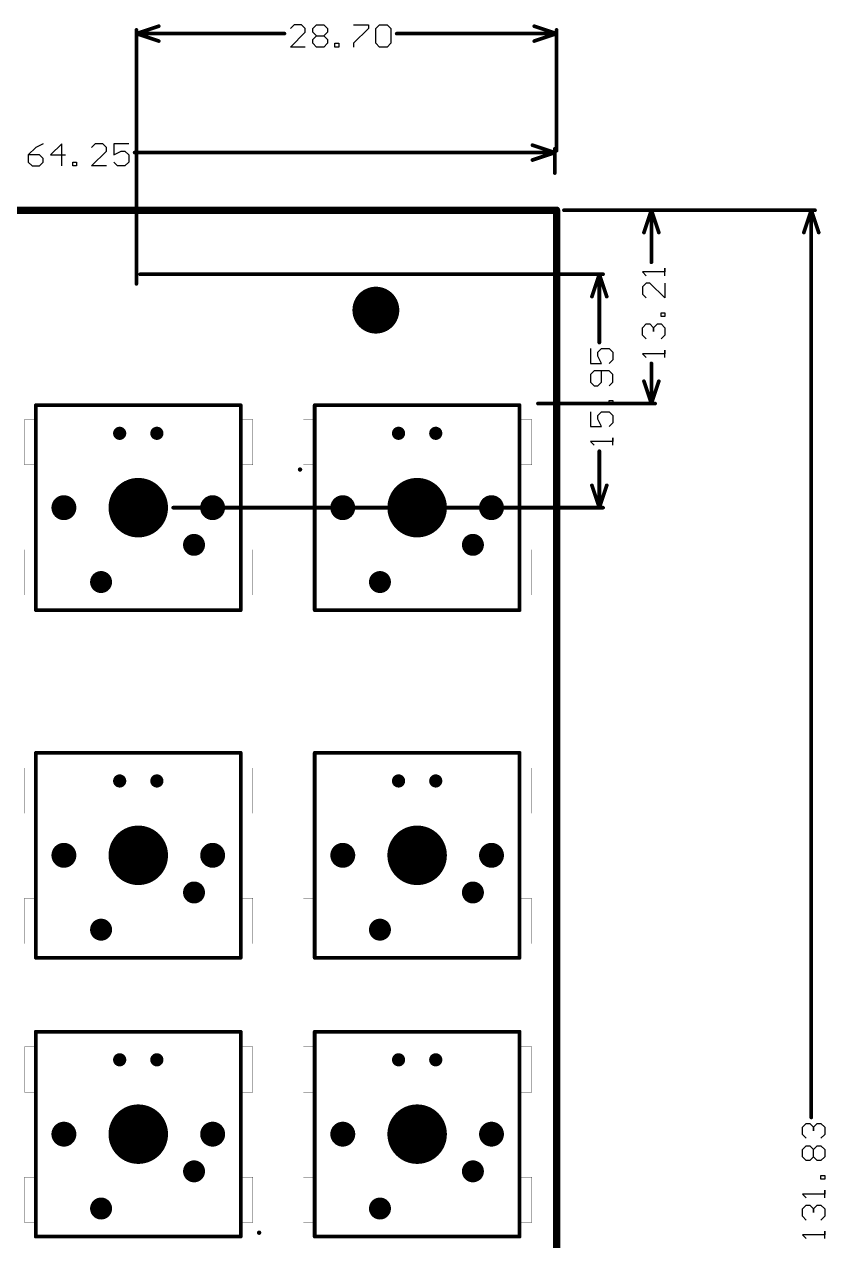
# Model space of a CAD drawing. Header units: millimetres. Extents: x 0 to 366, y 0 to 165.
# Drawn here: x 311.4 to 366, y 67.5 to 150.6 of the extents above; entities that cross this region are included whole.
import ezdxf

# ---------------------------------------------------------------- set-up
doc = ezdxf.new("R2010")
doc.units = ezdxf.units.MM
for name, color, linetype in [('KeepOutLayer', 6, 'Continuous'), ('Mechanical1', 6, 'Continuous'), ('PadHoleLayer', 156, 'Continuous'), ('ViaHoleLayer', 16, 'Continuous')]:
    doc.layers.add(name, color=color, linetype=linetype)

# ---------------------------------------------------------------- blocks, each defined once
blk = doc.blocks.new('MX_SW_5_62')
at = {"layer": 'Mechanical1', "const_width": 0.254}
for points in [[(-7, 7), (7, 7)], [(-7, -7), (-7, 7)], [(7, -7), (7, 7)], [(-7, -7), (7, -7)]]:
    blk.add_lwpolyline(points, dxfattribs=at)
at = {"layer": 'Mechanical1', "const_width": 0.127}
for points in [[(-7.063, 7, 1), (-6.936, 7, 1)], [(-7.063, 7, 1), (-6.936, 7, 1)], [(6.937, 7, 1), (7.064, 7, 1)], [(6.937, 7, 1), (7.064, 7, 1)], [(-7.063, -7, 1), (-6.936, -7, 1)], [(-7.063, -7, 1), (-6.936, -7, 1)], [(6.937, -7, 1), (7.064, -7, 1)], [(6.937, -7, 1), (7.064, -7, 1)]]:
    blk.add_lwpolyline(points, format="xyb", close=True, dxfattribs=at)
at = {"layer": 'PadHoleLayer'}
for points, const_width in [([(-1.495, 5.08, 1), (-1.045, 5.08, 1)], 0.45), ([(1.045, 5.08, 1), (1.495, 5.08, 1)], 0.45), ([(-1.016, 0, 1), (1.016, 0, 1)], 2.032), ([(-5.505, 0, 1), (-4.655, 0, 1)], 0.851), ([(4.655, 0, 1), (5.505, 0, 1)], 0.851), ([(3.435, -2.54, 1), (4.185, -2.54, 1)], 0.75), ([(-2.915, -5.08, 1), (-2.165, -5.08, 1)], 0.75)]:
    blk.add_lwpolyline(points, format="xyb", close=True, dxfattribs=dict(at, const_width=const_width))
blk = doc.blocks.new('MX_SW_5_68')
at = {"layer": 'Mechanical1', "const_width": 0.254}
for points in [[(-7, 7), (7, 7)], [(-7, -7), (-7, 7)], [(7, -7), (7, 7)], [(-7, -7), (7, -7)]]:
    blk.add_lwpolyline(points, dxfattribs=at)
at = {"layer": 'Mechanical1', "const_width": 0.127}
for points in [[(-7.063, 7, 1), (-6.936, 7, 1)], [(-7.063, 7, 1), (-6.936, 7, 1)], [(6.937, 7, 1), (7.064, 7, 1)], [(6.937, 7, 1), (7.064, 7, 1)], [(-7.063, -7, 1), (-6.936, -7, 1)], [(-7.063, -7, 1), (-6.936, -7, 1)], [(6.937, -7, 1), (7.064, -7, 1)], [(6.937, -7, 1), (7.064, -7, 1)]]:
    blk.add_lwpolyline(points, format="xyb", close=True, dxfattribs=at)
at = {"layer": 'PadHoleLayer'}
for points, const_width in [([(-1.495, 5.08, 1), (-1.045, 5.08, 1)], 0.45), ([(1.045, 5.08, 1), (1.495, 5.08, 1)], 0.45), ([(-1.016, 0, 1), (1.016, 0, 1)], 2.032), ([(-5.505, 0, 1), (-4.655, 0, 1)], 0.851), ([(4.655, 0, 1), (5.505, 0, 1)], 0.851), ([(3.435, -2.54, 1), (4.185, -2.54, 1)], 0.75), ([(-2.915, -5.08, 1), (-2.165, -5.08, 1)], 0.75)]:
    blk.add_lwpolyline(points, format="xyb", close=True, dxfattribs=dict(at, const_width=const_width))
blk = doc.blocks.new('MX_SW_5_69')
at = {"layer": 'Mechanical1', "const_width": 0.254}
for points in [[(-7, 7), (7, 7)], [(-7, -7), (-7, 7)], [(7, -7), (7, 7)], [(-7, -7), (7, -7)]]:
    blk.add_lwpolyline(points, dxfattribs=at)
at = {"layer": 'Mechanical1', "const_width": 0.127}
for points in [[(-7.063, 7, 1), (-6.936, 7, 1)], [(-7.063, 7, 1), (-6.936, 7, 1)], [(6.937, 7, 1), (7.064, 7, 1)], [(6.937, 7, 1), (7.064, 7, 1)], [(-7.063, -7, 1), (-6.936, -7, 1)], [(-7.063, -7, 1), (-6.936, -7, 1)], [(6.937, -7, 1), (7.064, -7, 1)], [(6.937, -7, 1), (7.064, -7, 1)]]:
    blk.add_lwpolyline(points, format="xyb", close=True, dxfattribs=at)
at = {"layer": 'PadHoleLayer'}
for points, const_width in [([(-1.495, 5.08, 1), (-1.045, 5.08, 1)], 0.45), ([(1.045, 5.08, 1), (1.495, 5.08, 1)], 0.45), ([(-1.016, 0, 1), (1.016, 0, 1)], 2.032), ([(-5.505, 0, 1), (-4.655, 0, 1)], 0.851), ([(4.655, 0, 1), (5.505, 0, 1)], 0.851), ([(3.435, -2.54, 1), (4.185, -2.54, 1)], 0.75), ([(-2.915, -5.08, 1), (-2.165, -5.08, 1)], 0.75)]:
    blk.add_lwpolyline(points, format="xyb", close=True, dxfattribs=dict(at, const_width=const_width))
blk = doc.blocks.new('MX_SW_5_70')
at = {"layer": 'Mechanical1', "const_width": 0.254}
for points in [[(-7, 7), (7, 7)], [(-7, -7), (-7, 7)], [(7, -7), (7, 7)], [(-7, -7), (7, -7)]]:
    blk.add_lwpolyline(points, dxfattribs=at)
at = {"layer": 'Mechanical1', "const_width": 0.127}
for points in [[(-7.063, 7, 1), (-6.936, 7, 1)], [(-7.063, 7, 1), (-6.936, 7, 1)], [(6.937, 7, 1), (7.064, 7, 1)], [(6.937, 7, 1), (7.064, 7, 1)], [(-7.063, -7, 1), (-6.936, -7, 1)], [(-7.063, -7, 1), (-6.936, -7, 1)], [(6.937, -7, 1), (7.064, -7, 1)], [(6.937, -7, 1), (7.064, -7, 1)]]:
    blk.add_lwpolyline(points, format="xyb", close=True, dxfattribs=at)
at = {"layer": 'PadHoleLayer'}
for points, const_width in [([(-1.495, 5.08, 1), (-1.045, 5.08, 1)], 0.45), ([(1.045, 5.08, 1), (1.495, 5.08, 1)], 0.45), ([(-1.016, 0, 1), (1.016, 0, 1)], 2.032), ([(-5.505, 0, 1), (-4.655, 0, 1)], 0.851), ([(4.655, 0, 1), (5.505, 0, 1)], 0.851), ([(3.435, -2.54, 1), (4.185, -2.54, 1)], 0.75), ([(-2.915, -5.08, 1), (-2.165, -5.08, 1)], 0.75)]:
    blk.add_lwpolyline(points, format="xyb", close=True, dxfattribs=dict(at, const_width=const_width))
blk = doc.blocks.new('MX_SW_5_82')
at = {"layer": 'Mechanical1', "const_width": 0.254}
for points in [[(-7, 7), (7, 7)], [(-7, -7), (-7, 7)], [(7, -7), (7, 7)], [(-7, -7), (7, -7)]]:
    blk.add_lwpolyline(points, dxfattribs=at)
at = {"layer": 'Mechanical1', "const_width": 0.127}
for points in [[(-7.063, 7, 1), (-6.936, 7, 1)], [(-7.063, 7, 1), (-6.936, 7, 1)], [(6.937, 7, 1), (7.064, 7, 1)], [(6.937, 7, 1), (7.064, 7, 1)], [(-7.063, -7, 1), (-6.936, -7, 1)], [(-7.063, -7, 1), (-6.936, -7, 1)], [(6.937, -7, 1), (7.064, -7, 1)], [(6.937, -7, 1), (7.064, -7, 1)]]:
    blk.add_lwpolyline(points, format="xyb", close=True, dxfattribs=at)
at = {"layer": 'PadHoleLayer'}
for points, const_width in [([(-1.495, 5.08, 1), (-1.045, 5.08, 1)], 0.45), ([(1.045, 5.08, 1), (1.495, 5.08, 1)], 0.45), ([(-1.016, 0, 1), (1.016, 0, 1)], 2.032), ([(-5.505, 0, 1), (-4.655, 0, 1)], 0.851), ([(4.655, 0, 1), (5.505, 0, 1)], 0.851), ([(3.435, -2.54, 1), (4.185, -2.54, 1)], 0.75), ([(-2.915, -5.08, 1), (-2.165, -5.08, 1)], 0.75)]:
    blk.add_lwpolyline(points, format="xyb", close=True, dxfattribs=dict(at, const_width=const_width))
blk = doc.blocks.new('MX_SW_5_100')
at = {"layer": 'Mechanical1', "const_width": 0.254}
for points in [[(-7, 7), (7, 7)], [(-7, -7), (-7, 7)], [(7, -7), (7, 7)], [(-7, -7), (7, -7)]]:
    blk.add_lwpolyline(points, dxfattribs=at)
at = {"layer": 'Mechanical1', "const_width": 0.127}
for points in [[(-7.063, 7, 1), (-6.936, 7, 1)], [(-7.063, 7, 1), (-6.936, 7, 1)], [(6.937, 7, 1), (7.064, 7, 1)], [(6.937, 7, 1), (7.064, 7, 1)], [(-7.063, -7, 1), (-6.936, -7, 1)], [(-7.063, -7, 1), (-6.936, -7, 1)], [(6.937, -7, 1), (7.064, -7, 1)], [(6.937, -7, 1), (7.064, -7, 1)]]:
    blk.add_lwpolyline(points, format="xyb", close=True, dxfattribs=at)
at = {"layer": 'PadHoleLayer'}
for points, const_width in [([(-1.495, 5.08, 1), (-1.045, 5.08, 1)], 0.45), ([(1.045, 5.08, 1), (1.495, 5.08, 1)], 0.45), ([(-1.016, 0, 1), (1.016, 0, 1)], 2.032), ([(-5.505, 0, 1), (-4.655, 0, 1)], 0.851), ([(4.655, 0, 1), (5.505, 0, 1)], 0.851), ([(3.435, -2.54, 1), (4.185, -2.54, 1)], 0.75), ([(-2.915, -5.08, 1), (-2.165, -5.08, 1)], 0.75)]:
    blk.add_lwpolyline(points, format="xyb", close=True, dxfattribs=dict(at, const_width=const_width))

msp = doc.modelspace()

# ---------------------------------------------------------------- linework, layer by layer
at = {"layer": 'KeepOutLayer', "const_width": 0.5}
for points in [[(0.381, 137.922), (347.726, 137.922)], [(347.726, 137.922), (347.726, 6.096)]]:
    msp.add_lwpolyline(points, dxfattribs=at)
at = {"layer": 'KeepOutLayer', "const_width": 0.25}
msp.add_lwpolyline([(347.601, 137.922, 1), (347.851, 137.922, 1)], format="xyb", close=True, dxfattribs=at)
msp.add_lwpolyline([(347.601, 137.922, 1), (347.851, 137.922, 1)], format="xyb", close=True, dxfattribs=at)
at = {"layer": 'Mechanical1'}
for p, q in [((329.795, 150.596), (329.541, 150.342)), ((330.303, 150.596), (329.795, 150.596)), ((330.557, 150.342), (330.303, 150.596)), ((331.065, 150.342), (331.319, 150.596)), ((331.319, 150.596), (331.827, 150.596)), ((331.827, 150.596), (332.081, 150.342)), ((333.858, 150.596), (334.874, 150.596)), ((334.874, 150.596), (334.874, 150.342)), ((335.381, 150.342), (335.635, 150.596)), ((335.635, 150.596), (336.143, 150.596)), ((336.143, 150.596), (336.397, 150.342)), ((329.541, 149.073), (330.557, 150.089)), ((330.557, 150.089), (330.557, 150.342)), ((331.065, 150.089), (331.065, 150.342)), ((331.319, 149.835), (331.065, 150.089)), ((331.065, 149.581), (331.319, 149.835)), ((331.065, 149.327), (331.065, 149.581)), ((331.319, 149.835), (331.827, 149.835)), ((332.081, 150.089), (331.827, 149.835)), ((331.827, 149.835), (332.081, 149.581)), ((332.081, 150.342), (332.081, 150.089)), ((332.081, 149.581), (332.081, 149.327)), ((334.874, 150.342), (333.858, 149.327)), ((335.381, 149.327), (335.381, 150.342)), ((336.397, 150.342), (336.397, 149.327)), ((330.557, 149.073), (329.541, 149.073)), ((331.319, 149.073), (331.065, 149.327)), ((331.827, 149.073), (331.319, 149.073)), ((332.081, 149.327), (331.827, 149.073)), ((332.588, 149.073), (332.588, 149.327)), ((332.588, 149.327), (332.842, 149.327)), ((332.842, 149.073), (332.588, 149.073)), ((332.842, 149.327), (332.842, 149.073)), ((333.858, 149.327), (333.858, 149.073)), ((335.635, 149.073), (335.381, 149.327)), ((336.143, 149.073), (335.635, 149.073)), ((336.397, 149.327), (336.143, 149.073)), ((312.149, 142.214), (311.641, 141.707)), ((312.657, 142.468), (312.149, 142.214)), ((313.926, 142.468), (313.165, 141.707)), ((313.926, 140.945), (313.926, 142.468)), ((316.212, 142.468), (315.958, 142.214)), ((316.72, 142.468), (316.212, 142.468)), ((316.973, 142.214), (316.72, 142.468)), ((316.973, 141.961), (316.973, 142.214)), ((318.497, 142.468), (317.481, 142.468)), ((317.481, 142.468), (317.481, 141.707)), ((311.641, 141.707), (311.641, 141.199)), ((312.403, 141.707), (311.641, 141.707)), ((312.657, 141.453), (312.403, 141.707)), ((312.657, 141.199), (312.657, 141.453)), ((313.165, 141.707), (314.18, 141.707)), ((315.958, 140.945), (316.973, 141.961)), ((317.481, 141.707), (317.989, 141.961)), ((317.989, 141.961), (318.243, 141.961)), ((318.243, 141.961), (318.497, 141.707)), ((318.497, 141.707), (318.497, 141.199)), ((311.641, 141.199), (311.895, 140.945)), ((311.895, 140.945), (312.403, 140.945)), ((312.403, 140.945), (312.657, 141.199)), ((314.688, 140.945), (314.688, 141.199)), ((314.688, 141.199), (314.942, 141.199)), ((314.942, 140.945), (314.688, 140.945)), ((314.942, 141.199), (314.942, 140.945)), ((316.973, 140.945), (315.958, 140.945)), ((317.735, 140.945), (317.481, 141.199)), ((318.243, 140.945), (317.735, 140.945)), ((318.497, 141.199), (318.243, 140.945)), ((355.117, 133.451), (355.117, 133.959)), ((355.117, 133.959), (355.117, 133.705)), ((355.117, 133.705), (353.594, 133.705)), ((353.594, 133.705), (353.848, 133.451)), ((353.848, 132.943), (353.594, 132.689)), ((353.594, 132.689), (353.594, 132.181)), ((353.594, 132.181), (353.848, 131.927)), ((354.101, 132.943), (353.848, 132.943)), ((355.117, 131.927), (354.101, 132.943)), ((355.117, 132.943), (355.117, 131.927)), ((354.863, 130.658), (354.863, 130.912)), ((354.863, 130.912), (355.117, 130.912)), ((355.117, 130.658), (354.863, 130.658)), ((355.117, 130.912), (355.117, 130.658)), ((353.594, 129.896), (353.848, 130.15)), ((353.594, 129.388), (353.594, 129.896)), ((353.848, 130.15), (354.101, 130.15)), ((354.101, 130.15), (354.355, 129.896)), ((354.355, 129.896), (354.609, 130.15)), ((354.355, 129.896), (354.355, 129.642)), ((354.355, 129.642), (354.355, 129.896)), ((354.609, 130.15), (354.863, 130.15)), ((354.863, 130.15), (355.117, 129.896)), ((355.117, 129.896), (355.117, 129.388)), ((353.848, 129.134), (353.594, 129.388)), ((355.117, 129.388), (354.863, 129.134)), ((350.038, 128.469), (350.038, 127.453)), ((350.545, 128.215), (350.799, 128.469)), ((350.545, 127.961), (350.545, 128.215)), ((350.799, 128.469), (351.307, 128.469)), ((351.307, 128.469), (351.561, 128.215)), ((351.561, 128.215), (351.561, 127.707)), ((355.117, 128.119), (353.594, 128.119)), ((353.594, 128.119), (353.848, 127.865)), ((355.117, 127.865), (355.117, 128.372)), ((355.117, 128.372), (355.117, 128.119)), ((350.038, 127.453), (350.799, 127.453)), ((350.799, 127.453), (350.545, 127.961)), ((351.561, 127.707), (351.307, 127.453)), ((350.292, 126.946), (350.038, 126.692)), ((350.038, 126.692), (350.038, 126.184)), ((351.307, 126.946), (350.292, 126.946)), ((350.799, 126.184), (350.799, 126.946)), ((351.561, 126.692), (351.307, 126.946)), ((351.561, 126.184), (351.561, 126.692)), ((350.038, 126.184), (350.292, 125.93)), ((350.292, 125.93), (350.545, 125.93)), ((350.545, 125.93), (350.799, 126.184)), ((351.307, 125.93), (351.561, 126.184)), ((351.307, 124.66), (351.307, 124.914)), ((351.307, 124.914), (351.561, 124.914)), ((351.561, 124.66), (351.307, 124.66)), ((351.561, 124.914), (351.561, 124.66)), ((350.038, 124.153), (350.038, 123.137)), ((350.545, 123.899), (350.799, 124.153)), ((350.545, 123.645), (350.545, 123.899)), ((350.799, 124.153), (351.307, 124.153)), ((351.307, 124.153), (351.561, 123.899)), ((351.561, 123.899), (351.561, 123.391)), ((350.038, 123.137), (350.799, 123.137)), ((350.799, 123.137), (350.545, 123.645)), ((351.561, 123.391), (351.307, 123.137)), ((351.561, 121.867), (351.561, 122.375)), ((351.561, 122.375), (351.561, 122.121)), ((351.561, 122.121), (350.038, 122.121)), ((350.038, 122.121), (350.292, 121.867)), ((364.516, 75.284), (364.77, 75.538)), ((364.516, 74.777), (364.516, 75.284)), ((364.77, 75.538), (365.023, 75.538)), ((365.023, 75.538), (365.277, 75.284)), ((365.277, 75.284), (365.531, 75.538)), ((365.277, 75.284), (365.277, 75.03)), ((365.277, 75.03), (365.277, 75.284)), ((365.531, 75.538), (365.785, 75.538)), ((365.785, 75.538), (366.039, 75.284)), ((366.039, 75.284), (366.039, 74.777)), ((364.77, 74.523), (364.516, 74.777)), ((364.516, 73.761), (364.77, 74.015)), ((364.77, 74.015), (365.023, 74.015)), ((365.023, 74.015), (365.277, 73.761)), ((365.277, 73.761), (365.531, 74.015)), ((365.531, 74.015), (365.785, 74.015)), ((366.039, 74.777), (365.785, 74.523)), ((365.785, 74.015), (366.039, 73.761)), ((364.516, 73.253), (364.516, 73.761)), ((364.77, 72.999), (364.516, 73.253)), ((365.277, 73.253), (365.023, 72.999)), ((365.277, 73.253), (365.277, 73.761)), ((365.531, 72.999), (365.277, 73.253)), ((366.039, 73.253), (365.785, 72.999)), ((366.039, 73.761), (366.039, 73.253)), ((365.023, 72.999), (364.77, 72.999)), ((365.785, 72.999), (365.531, 72.999)), ((365.785, 71.73), (365.785, 71.983)), ((365.785, 71.983), (366.039, 71.983)), ((366.039, 71.73), (365.785, 71.73)), ((366.039, 71.983), (366.039, 71.73)), ((366.039, 70.714), (364.516, 70.714)), ((364.516, 70.714), (364.77, 70.46)), ((366.039, 70.46), (366.039, 70.968)), ((366.039, 70.968), (366.039, 70.714)), ((364.516, 69.698), (364.77, 69.952)), ((364.77, 69.952), (365.023, 69.952)), ((365.023, 69.952), (365.277, 69.698)), ((365.277, 69.698), (365.531, 69.952)), ((365.531, 69.952), (365.785, 69.952)), ((365.785, 69.952), (366.039, 69.698)), ((364.516, 69.19), (364.516, 69.698)), ((364.77, 68.936), (364.516, 69.19)), ((365.277, 69.698), (365.277, 69.444)), ((365.277, 69.444), (365.277, 69.698)), ((366.039, 69.19), (365.785, 68.936)), ((366.039, 69.698), (366.039, 69.19)), ((366.039, 67.667), (366.039, 68.175)), ((366.039, 68.175), (366.039, 67.921)), ((366.039, 67.921), (364.516, 67.921)), ((364.516, 67.921), (364.77, 67.667))]:
    msp.add_line(p, q, dxfattribs=at)
for points, const_width in [([(319.025, 149.987), (320.549, 150.495)], 0.254), ([(346.202, 150.495), (347.726, 149.987)], 0.254), ([(319.025, 132.895), (319.025, 150.241)], 0.254), ([(319.025, 149.987), (320.549, 149.479)], 0.254), ([(319.025, 149.987), (329.135, 149.987)], 0.254), ([(336.804, 149.987), (347.726, 149.987)], 0.254), ([(346.202, 149.479), (347.726, 149.987)], 0.254), ([(347.726, 141.986), (347.726, 150.241)], 0.254), ([(0.095, 147.157), (347.758, 147.157)], 0.0127), ([(347.758, 0.094), (347.758, 147.157)], 0.0127), ([(346.075, 142.367), (347.599, 141.859)], 0.254), ([(347.599, 140.462), (347.599, 142.113)], 0.254), ([(318.903, 141.859), (347.599, 141.859)], 0.254), ([(346.075, 141.351), (347.599, 141.859)], 0.254), ([(348.23, 137.922), (365.379, 137.922)], 0.254), ([(348.615, 137.922), (354.457, 137.922)], 0.254), ([(353.695, 136.398), (354.203, 137.922)], 0.254), ([(354.203, 137.922), (354.711, 136.398)], 0.254), ([(354.203, 134.365), (354.203, 137.922)], 0.254), ([(364.617, 136.398), (365.125, 137.922)], 0.254), ([(365.125, 137.922), (365.633, 136.398)], 0.254), ([(365.125, 75.945), (365.125, 137.922)], 0.254), ([(319.279, 133.547), (350.901, 133.547)], 0.254), ([(350.139, 132.023), (350.647, 133.547)], 0.254), ([(350.647, 133.547), (351.155, 132.023)], 0.254), ([(350.647, 128.876), (350.647, 133.547)], 0.254), ([(354.203, 124.714), (354.203, 127.458)], 0.254), ([(353.695, 126.238), (354.203, 124.714)], 0.254), ([(354.203, 124.714), (354.711, 126.238)], 0.254), ([(346.456, 124.714), (354.457, 124.714)], 0.254), ([(312.182, 124.631), (326.182, 124.631)], 0.0127), ([(312.182, 123.632), (312.182, 124.631)], 0.0127), ([(326.182, 123.632), (326.182, 124.631)], 0.0127), ([(331.232, 124.631), (345.232, 124.631)], 0.0127), ([(331.232, 123.632), (331.232, 124.631)], 0.0127), ([(345.232, 123.632), (345.232, 124.631)], 0.0127), ([(311.381, 120.531), (311.381, 123.632)], 0.0127), ([(311.381, 123.632), (312.182, 123.632)], 0.0127), ([(326.182, 123.632), (326.982, 123.632)], 0.0127), ([(326.982, 120.531), (326.982, 123.632)], 0.0127), ([(330.431, 120.531), (330.431, 123.632)], 0.0127), ([(330.431, 123.632), (331.232, 123.632)], 0.0127), ([(345.232, 123.632), (346.032, 123.632)], 0.0127), ([(346.032, 120.531), (346.032, 123.632)], 0.0127), ([(350.647, 117.602), (350.647, 121.461)], 0.254), ([(311.381, 120.531), (312.182, 120.531)], 0.0127), ([(312.182, 114.731), (312.182, 120.531)], 0.0127), ([(326.182, 120.531), (326.982, 120.531)], 0.0127), ([(326.182, 114.731), (326.182, 120.531)], 0.0127), ([(330.431, 120.531), (331.232, 120.531)], 0.0127), ([(331.232, 114.731), (331.232, 120.531)], 0.0127), ([(345.232, 120.531), (346.032, 120.531)], 0.0127), ([(345.232, 114.731), (345.232, 120.531)], 0.0127), ([(350.139, 119.126), (350.647, 117.602)], 0.254), ([(350.647, 117.602), (351.155, 119.126)], 0.254), ([(321.539, 117.602), (350.901, 117.602)], 0.254), ([(311.381, 111.632), (311.381, 114.731)], 0.0127), ([(311.381, 114.731), (312.182, 114.731)], 0.0127), ([(326.182, 114.731), (326.982, 114.731)], 0.0127), ([(326.982, 111.632), (326.982, 114.731)], 0.0127), ([(330.431, 111.632), (330.431, 114.731)], 0.0127), ([(330.431, 114.731), (331.232, 114.731)], 0.0127), ([(345.232, 114.731), (346.032, 114.731)], 0.0127), ([(346.032, 111.632), (346.032, 114.731)], 0.0127), ([(311.381, 111.632), (312.182, 111.632)], 0.0127), ([(312.182, 110.632), (312.182, 111.632)], 0.0127), ([(326.182, 111.632), (326.982, 111.632)], 0.0127), ([(326.182, 110.632), (326.182, 111.632)], 0.0127), ([(330.431, 111.632), (331.232, 111.632)], 0.0127), ([(331.232, 110.632), (331.232, 111.632)], 0.0127), ([(345.232, 111.632), (346.032, 111.632)], 0.0127), ([(345.232, 110.632), (345.232, 111.632)], 0.0127), ([(312.182, 110.632), (326.182, 110.632)], 0.0127), ([(331.232, 110.632), (345.232, 110.632)], 0.0127), ([(312.182, 100.82), (326.182, 100.82)], 0.0127), ([(312.182, 99.82), (312.182, 100.82)], 0.0127), ([(326.182, 99.82), (326.182, 100.82)], 0.0127), ([(331.232, 100.82), (345.232, 100.82)], 0.0127), ([(331.232, 99.82), (331.232, 100.82)], 0.0127), ([(345.232, 99.82), (345.232, 100.82)], 0.0127), ([(311.381, 96.719), (311.381, 99.82)], 0.0127), ([(311.381, 99.82), (312.182, 99.82)], 0.0127), ([(326.182, 99.82), (326.982, 99.82)], 0.0127), ([(326.982, 96.719), (326.982, 99.82)], 0.0127), ([(330.431, 96.719), (330.431, 99.82)], 0.0127), ([(330.431, 99.82), (331.232, 99.82)], 0.0127), ([(345.232, 99.82), (346.032, 99.82)], 0.0127), ([(346.032, 96.719), (346.032, 99.82)], 0.0127), ([(311.381, 96.719), (312.182, 96.719)], 0.0127), ([(312.182, 90.92), (312.182, 96.719)], 0.0127), ([(326.182, 96.719), (326.982, 96.719)], 0.0127), ([(326.182, 90.92), (326.182, 96.719)], 0.0127), ([(330.431, 96.719), (331.232, 96.719)], 0.0127), ([(331.232, 90.92), (331.232, 96.719)], 0.0127), ([(345.232, 96.719), (346.032, 96.719)], 0.0127), ([(345.232, 90.92), (345.232, 96.719)], 0.0127), ([(311.381, 87.82), (311.381, 90.92)], 0.0127), ([(311.381, 90.92), (312.182, 90.92)], 0.0127), ([(326.182, 90.92), (326.982, 90.92)], 0.0127), ([(326.982, 87.82), (326.982, 90.92)], 0.0127), ([(330.431, 87.82), (330.431, 90.92)], 0.0127), ([(330.431, 90.92), (331.232, 90.92)], 0.0127), ([(345.232, 90.92), (346.032, 90.92)], 0.0127), ([(346.032, 87.82), (346.032, 90.92)], 0.0127), ([(311.381, 87.82), (312.182, 87.82)], 0.0127), ([(312.182, 86.819), (312.182, 87.82)], 0.0127), ([(326.182, 87.82), (326.982, 87.82)], 0.0127), ([(326.182, 86.819), (326.182, 87.82)], 0.0127), ([(330.431, 87.82), (331.232, 87.82)], 0.0127), ([(331.232, 86.819), (331.232, 87.82)], 0.0127), ([(345.232, 87.82), (346.032, 87.82)], 0.0127), ([(345.232, 86.819), (345.232, 87.82)], 0.0127), ([(312.182, 86.819), (326.182, 86.819)], 0.0127), ([(331.232, 86.819), (345.232, 86.819)], 0.0127), ([(312.182, 81.77), (326.182, 81.77)], 0.0127), ([(312.182, 80.77), (312.182, 81.77)], 0.0127), ([(326.182, 80.77), (326.182, 81.77)], 0.0127), ([(331.232, 81.77), (345.232, 81.77)], 0.0127), ([(331.232, 80.77), (331.232, 81.77)], 0.0127), ([(345.232, 80.77), (345.232, 81.77)], 0.0127), ([(311.381, 77.669), (311.381, 80.77)], 0.0127), ([(311.381, 80.77), (312.182, 80.77)], 0.0127), ([(326.182, 80.77), (326.982, 80.77)], 0.0127), ([(326.982, 77.669), (326.982, 80.77)], 0.0127), ([(330.431, 77.669), (330.431, 80.77)], 0.0127), ([(330.431, 80.77), (331.232, 80.77)], 0.0127), ([(345.232, 80.77), (346.032, 80.77)], 0.0127), ([(346.032, 77.669), (346.032, 80.77)], 0.0127), ([(311.381, 77.669), (312.182, 77.669)], 0.0127), ([(312.182, 71.87), (312.182, 77.669)], 0.0127), ([(326.182, 77.669), (326.982, 77.669)], 0.0127), ([(326.182, 71.87), (326.182, 77.669)], 0.0127), ([(330.431, 77.669), (331.232, 77.669)], 0.0127), ([(331.232, 71.87), (331.232, 77.669)], 0.0127), ([(345.232, 77.669), (346.032, 77.669)], 0.0127), ([(345.232, 71.87), (345.232, 77.669)], 0.0127), ([(311.381, 68.77), (311.381, 71.87)], 0.0127), ([(311.381, 71.87), (312.182, 71.87)], 0.0127), ([(326.182, 71.87), (326.982, 71.87)], 0.0127), ([(326.982, 68.77), (326.982, 71.87)], 0.0127), ([(330.431, 68.77), (330.431, 71.87)], 0.0127), ([(330.431, 71.87), (331.232, 71.87)], 0.0127), ([(345.232, 71.87), (346.032, 71.87)], 0.0127), ([(346.032, 68.77), (346.032, 71.87)], 0.0127), ([(311.381, 68.77), (312.182, 68.77)], 0.0127), ([(312.182, 67.769), (312.182, 68.77)], 0.0127), ([(326.182, 68.77), (326.982, 68.77)], 0.0127), ([(326.182, 67.769), (326.182, 68.77)], 0.0127), ([(330.431, 68.77), (331.232, 68.77)], 0.0127), ([(331.232, 67.769), (331.232, 68.77)], 0.0127), ([(345.232, 68.77), (346.032, 68.77)], 0.0127), ([(345.232, 67.769), (345.232, 68.77)], 0.0127), ([(312.182, 67.769), (326.182, 67.769)], 0.0127), ([(331.232, 67.769), (345.232, 67.769)], 0.0127)]:
    msp.add_lwpolyline(points, dxfattribs=dict(at, const_width=const_width))
for points, const_width in [([(320.486, 150.495, 1), (320.613, 150.495, 1)], 0.127), ([(346.139, 150.495, 1), (346.265, 150.495, 1)], 0.127), ([(318.962, 150.241, 1), (319.089, 150.241, 1)], 0.127), ([(318.962, 149.987, 1), (319.089, 149.987, 1)], 0.127), ([(318.962, 149.987, 1), (319.089, 149.987, 1)], 0.127), ([(318.962, 149.987, 1), (319.089, 149.987, 1)], 0.127), ([(320.486, 149.479, 1), (320.613, 149.479, 1)], 0.127), ([(329.071, 149.987, 1), (329.198, 149.987, 1)], 0.127), ([(336.74, 149.987, 1), (336.867, 149.987, 1)], 0.127), ([(346.139, 149.479, 1), (346.265, 149.479, 1)], 0.127), ([(347.663, 150.241, 1), (347.789, 150.241, 1)], 0.127), ([(347.663, 149.987, 1), (347.789, 149.987, 1)], 0.127), ([(347.663, 149.987, 1), (347.789, 149.987, 1)], 0.127), ([(347.663, 149.987, 1), (347.789, 149.987, 1)], 0.127), ([(347.755, 147.157, 1), (347.761, 147.157, 1)], 0.00635), ([(347.755, 147.157, 1), (347.761, 147.157, 1)], 0.00635), ([(346.012, 142.367, 1), (346.139, 142.367, 1)], 0.127), ([(347.536, 142.113, 1), (347.663, 142.113, 1)], 0.127), ([(347.663, 141.986, 1), (347.789, 141.986, 1)], 0.127), ([(318.84, 141.859, 1), (318.967, 141.859, 1)], 0.127), ([(346.012, 141.351, 1), (346.139, 141.351, 1)], 0.127), ([(347.536, 141.859, 1), (347.663, 141.859, 1)], 0.127), ([(347.536, 141.859, 1), (347.663, 141.859, 1)], 0.127), ([(347.536, 141.859, 1), (347.663, 141.859, 1)], 0.127), ([(347.536, 140.462, 1), (347.663, 140.462, 1)], 0.127), ([(348.166, 137.922, 1), (348.293, 137.922, 1)], 0.127), ([(348.551, 137.922, 1), (348.678, 137.922, 1)], 0.127), ([(354.139, 137.922, 1), (354.267, 137.922, 1)], 0.127), ([(354.139, 137.922, 1), (354.267, 137.922, 1)], 0.127), ([(354.139, 137.922, 1), (354.267, 137.922, 1)], 0.127), ([(354.394, 137.922, 1), (354.521, 137.922, 1)], 0.127), ([(365.062, 137.922, 1), (365.188, 137.922, 1)], 0.127), ([(365.062, 137.922, 1), (365.188, 137.922, 1)], 0.127), ([(365.062, 137.922, 1), (365.188, 137.922, 1)], 0.127), ([(365.315, 137.922, 1), (365.442, 137.922, 1)], 0.127), ([(353.632, 136.398, 1), (353.759, 136.398, 1)], 0.127), ([(354.647, 136.398, 1), (354.774, 136.398, 1)], 0.127), ([(364.553, 136.398, 1), (364.68, 136.398, 1)], 0.127), ([(365.57, 136.398, 1), (365.697, 136.398, 1)], 0.127), ([(354.139, 134.365, 1), (354.267, 134.365, 1)], 0.127), ([(318.962, 132.895, 1), (319.089, 132.895, 1)], 0.127), ([(319.216, 133.547, 1), (319.343, 133.547, 1)], 0.127), ([(350.584, 133.547, 1), (350.711, 133.547, 1)], 0.127), ([(350.584, 133.547, 1), (350.711, 133.547, 1)], 0.127), ([(350.584, 133.547, 1), (350.711, 133.547, 1)], 0.127), ([(350.837, 133.547, 1), (350.964, 133.547, 1)], 0.127), ([(350.075, 132.023, 1), (350.202, 132.023, 1)], 0.127), ([(351.091, 132.023, 1), (351.219, 132.023, 1)], 0.127), ([(350.584, 128.876, 1), (350.711, 128.876, 1)], 0.127), ([(354.139, 127.458, 1), (354.267, 127.458, 1)], 0.127), ([(353.632, 126.238, 1), (353.759, 126.238, 1)], 0.127), ([(354.647, 126.238, 1), (354.774, 126.238, 1)], 0.127), ([(346.392, 124.714, 1), (346.519, 124.714, 1)], 0.127), ([(354.139, 124.714, 1), (354.267, 124.714, 1)], 0.127), ([(354.139, 124.714, 1), (354.267, 124.714, 1)], 0.127), ([(354.139, 124.714, 1), (354.267, 124.714, 1)], 0.127), ([(354.394, 124.714, 1), (354.521, 124.714, 1)], 0.127), ([(312.179, 124.631, 1), (312.185, 124.631, 1)], 0.00635), ([(312.179, 124.631, 1), (312.185, 124.631, 1)], 0.00635), ([(326.179, 124.631, 1), (326.185, 124.631, 1)], 0.00635), ([(326.179, 124.631, 1), (326.185, 124.631, 1)], 0.00635), ([(331.229, 124.631, 1), (331.235, 124.631, 1)], 0.00635), ([(331.229, 124.631, 1), (331.235, 124.631, 1)], 0.00635), ([(345.229, 124.631, 1), (345.235, 124.631, 1)], 0.00635), ([(345.229, 124.631, 1), (345.235, 124.631, 1)], 0.00635), ([(311.378, 123.632, 1), (311.384, 123.632, 1)], 0.00635), ([(311.378, 123.632, 1), (311.384, 123.632, 1)], 0.00635), ([(312.179, 123.632, 1), (312.185, 123.632, 1)], 0.00635), ([(312.179, 123.632, 1), (312.185, 123.632, 1)], 0.00635), ([(326.179, 123.632, 1), (326.185, 123.632, 1)], 0.00635), ([(326.179, 123.632, 1), (326.185, 123.632, 1)], 0.00635), ([(326.979, 123.632, 1), (326.985, 123.632, 1)], 0.00635), ([(326.979, 123.632, 1), (326.985, 123.632, 1)], 0.00635), ([(330.428, 123.632, 1), (330.434, 123.632, 1)], 0.00635), ([(330.428, 123.632, 1), (330.434, 123.632, 1)], 0.00635), ([(331.229, 123.632, 1), (331.235, 123.632, 1)], 0.00635), ([(331.229, 123.632, 1), (331.235, 123.632, 1)], 0.00635), ([(345.229, 123.632, 1), (345.235, 123.632, 1)], 0.00635), ([(345.229, 123.632, 1), (345.235, 123.632, 1)], 0.00635), ([(346.029, 123.632, 1), (346.035, 123.632, 1)], 0.00635), ([(346.029, 123.632, 1), (346.035, 123.632, 1)], 0.00635), ([(350.584, 121.461, 1), (350.711, 121.461, 1)], 0.127), ([(311.378, 120.531, 1), (311.384, 120.531, 1)], 0.00635), ([(311.378, 120.531, 1), (311.384, 120.531, 1)], 0.00635), ([(312.179, 120.531, 1), (312.185, 120.531, 1)], 0.00635), ([(312.179, 120.531, 1), (312.185, 120.531, 1)], 0.00635), ([(326.179, 120.531, 1), (326.185, 120.531, 1)], 0.00635), ([(326.179, 120.531, 1), (326.185, 120.531, 1)], 0.00635), ([(326.979, 120.531, 1), (326.985, 120.531, 1)], 0.00635), ([(326.979, 120.531, 1), (326.985, 120.531, 1)], 0.00635), ([(330.428, 120.531, 1), (330.434, 120.531, 1)], 0.00635), ([(330.428, 120.531, 1), (330.434, 120.531, 1)], 0.00635), ([(331.229, 120.531, 1), (331.235, 120.531, 1)], 0.00635), ([(331.229, 120.531, 1), (331.235, 120.531, 1)], 0.00635), ([(345.229, 120.531, 1), (345.235, 120.531, 1)], 0.00635), ([(345.229, 120.531, 1), (345.235, 120.531, 1)], 0.00635), ([(346.029, 120.531, 1), (346.035, 120.531, 1)], 0.00635), ([(346.029, 120.531, 1), (346.035, 120.531, 1)], 0.00635), ([(350.075, 119.126, 1), (350.202, 119.126, 1)], 0.127), ([(351.091, 119.126, 1), (351.219, 119.126, 1)], 0.127), ([(321.475, 117.602, 1), (321.602, 117.602, 1)], 0.127), ([(350.584, 117.602, 1), (350.711, 117.602, 1)], 0.127), ([(350.584, 117.602, 1), (350.711, 117.602, 1)], 0.127), ([(350.584, 117.602, 1), (350.711, 117.602, 1)], 0.127), ([(350.837, 117.602, 1), (350.964, 117.602, 1)], 0.127), ([(311.378, 114.731, 1), (311.384, 114.731, 1)], 0.00635), ([(311.378, 114.731, 1), (311.384, 114.731, 1)], 0.00635), ([(312.179, 114.731, 1), (312.185, 114.731, 1)], 0.00635), ([(312.179, 114.731, 1), (312.185, 114.731, 1)], 0.00635), ([(326.179, 114.731, 1), (326.185, 114.731, 1)], 0.00635), ([(326.179, 114.731, 1), (326.185, 114.731, 1)], 0.00635), ([(326.979, 114.731, 1), (326.985, 114.731, 1)], 0.00635), ([(326.979, 114.731, 1), (326.985, 114.731, 1)], 0.00635), ([(330.428, 114.731, 1), (330.434, 114.731, 1)], 0.00635), ([(330.428, 114.731, 1), (330.434, 114.731, 1)], 0.00635), ([(331.229, 114.731, 1), (331.235, 114.731, 1)], 0.00635), ([(331.229, 114.731, 1), (331.235, 114.731, 1)], 0.00635), ([(345.229, 114.731, 1), (345.235, 114.731, 1)], 0.00635), ([(345.229, 114.731, 1), (345.235, 114.731, 1)], 0.00635), ([(346.029, 114.731, 1), (346.035, 114.731, 1)], 0.00635), ([(346.029, 114.731, 1), (346.035, 114.731, 1)], 0.00635), ([(311.378, 111.632, 1), (311.384, 111.632, 1)], 0.00635), ([(311.378, 111.632, 1), (311.384, 111.632, 1)], 0.00635), ([(312.179, 111.632, 1), (312.185, 111.632, 1)], 0.00635), ([(312.179, 111.632, 1), (312.185, 111.632, 1)], 0.00635), ([(326.179, 111.632, 1), (326.185, 111.632, 1)], 0.00635), ([(326.179, 111.632, 1), (326.185, 111.632, 1)], 0.00635), ([(326.979, 111.632, 1), (326.985, 111.632, 1)], 0.00635), ([(326.979, 111.632, 1), (326.985, 111.632, 1)], 0.00635), ([(330.428, 111.632, 1), (330.434, 111.632, 1)], 0.00635), ([(330.428, 111.632, 1), (330.434, 111.632, 1)], 0.00635), ([(331.229, 111.632, 1), (331.235, 111.632, 1)], 0.00635), ([(331.229, 111.632, 1), (331.235, 111.632, 1)], 0.00635), ([(345.229, 111.632, 1), (345.235, 111.632, 1)], 0.00635), ([(345.229, 111.632, 1), (345.235, 111.632, 1)], 0.00635), ([(346.029, 111.632, 1), (346.035, 111.632, 1)], 0.00635), ([(346.029, 111.632, 1), (346.035, 111.632, 1)], 0.00635), ([(312.179, 110.632, 1), (312.185, 110.632, 1)], 0.00635), ([(312.179, 110.632, 1), (312.185, 110.632, 1)], 0.00635), ([(326.179, 110.632, 1), (326.185, 110.632, 1)], 0.00635), ([(326.179, 110.632, 1), (326.185, 110.632, 1)], 0.00635), ([(331.229, 110.632, 1), (331.235, 110.632, 1)], 0.00635), ([(331.229, 110.632, 1), (331.235, 110.632, 1)], 0.00635), ([(345.229, 110.632, 1), (345.235, 110.632, 1)], 0.00635), ([(345.229, 110.632, 1), (345.235, 110.632, 1)], 0.00635), ([(312.179, 100.82, 1), (312.185, 100.82, 1)], 0.00635), ([(312.179, 100.82, 1), (312.185, 100.82, 1)], 0.00635), ([(326.179, 100.82, 1), (326.185, 100.82, 1)], 0.00635), ([(326.179, 100.82, 1), (326.185, 100.82, 1)], 0.00635), ([(331.229, 100.82, 1), (331.235, 100.82, 1)], 0.00635), ([(331.229, 100.82, 1), (331.235, 100.82, 1)], 0.00635), ([(345.229, 100.82, 1), (345.235, 100.82, 1)], 0.00635), ([(345.229, 100.82, 1), (345.235, 100.82, 1)], 0.00635), ([(311.378, 99.82, 1), (311.384, 99.82, 1)], 0.00635), ([(311.378, 99.82, 1), (311.384, 99.82, 1)], 0.00635), ([(312.179, 99.82, 1), (312.185, 99.82, 1)], 0.00635), ([(312.179, 99.82, 1), (312.185, 99.82, 1)], 0.00635), ([(326.179, 99.82, 1), (326.185, 99.82, 1)], 0.00635), ([(326.179, 99.82, 1), (326.185, 99.82, 1)], 0.00635), ([(326.979, 99.82, 1), (326.985, 99.82, 1)], 0.00635), ([(326.979, 99.82, 1), (326.985, 99.82, 1)], 0.00635), ([(330.428, 99.82, 1), (330.434, 99.82, 1)], 0.00635), ([(330.428, 99.82, 1), (330.434, 99.82, 1)], 0.00635), ([(331.229, 99.82, 1), (331.235, 99.82, 1)], 0.00635), ([(331.229, 99.82, 1), (331.235, 99.82, 1)], 0.00635), ([(345.229, 99.82, 1), (345.235, 99.82, 1)], 0.00635), ([(345.229, 99.82, 1), (345.235, 99.82, 1)], 0.00635), ([(346.029, 99.82, 1), (346.035, 99.82, 1)], 0.00635), ([(346.029, 99.82, 1), (346.035, 99.82, 1)], 0.00635), ([(311.378, 96.719, 1), (311.384, 96.719, 1)], 0.00635), ([(311.378, 96.719, 1), (311.384, 96.719, 1)], 0.00635), ([(312.179, 96.719, 1), (312.185, 96.719, 1)], 0.00635), ([(312.179, 96.719, 1), (312.185, 96.719, 1)], 0.00635), ([(326.179, 96.719, 1), (326.185, 96.719, 1)], 0.00635), ([(326.179, 96.719, 1), (326.185, 96.719, 1)], 0.00635), ([(326.979, 96.719, 1), (326.985, 96.719, 1)], 0.00635), ([(326.979, 96.719, 1), (326.985, 96.719, 1)], 0.00635), ([(330.428, 96.719, 1), (330.434, 96.719, 1)], 0.00635), ([(330.428, 96.719, 1), (330.434, 96.719, 1)], 0.00635), ([(331.229, 96.719, 1), (331.235, 96.719, 1)], 0.00635), ([(331.229, 96.719, 1), (331.235, 96.719, 1)], 0.00635), ([(345.229, 96.719, 1), (345.235, 96.719, 1)], 0.00635), ([(345.229, 96.719, 1), (345.235, 96.719, 1)], 0.00635), ([(346.029, 96.719, 1), (346.035, 96.719, 1)], 0.00635), ([(346.029, 96.719, 1), (346.035, 96.719, 1)], 0.00635), ([(311.378, 90.92, 1), (311.384, 90.92, 1)], 0.00635), ([(311.378, 90.92, 1), (311.384, 90.92, 1)], 0.00635), ([(312.179, 90.92, 1), (312.185, 90.92, 1)], 0.00635), ([(312.179, 90.92, 1), (312.185, 90.92, 1)], 0.00635), ([(326.179, 90.92, 1), (326.185, 90.92, 1)], 0.00635), ([(326.179, 90.92, 1), (326.185, 90.92, 1)], 0.00635), ([(326.979, 90.92, 1), (326.985, 90.92, 1)], 0.00635), ([(326.979, 90.92, 1), (326.985, 90.92, 1)], 0.00635), ([(330.428, 90.92, 1), (330.434, 90.92, 1)], 0.00635), ([(330.428, 90.92, 1), (330.434, 90.92, 1)], 0.00635), ([(331.229, 90.92, 1), (331.235, 90.92, 1)], 0.00635), ([(331.229, 90.92, 1), (331.235, 90.92, 1)], 0.00635), ([(345.229, 90.92, 1), (345.235, 90.92, 1)], 0.00635), ([(345.229, 90.92, 1), (345.235, 90.92, 1)], 0.00635), ([(346.029, 90.92, 1), (346.035, 90.92, 1)], 0.00635), ([(346.029, 90.92, 1), (346.035, 90.92, 1)], 0.00635), ([(311.378, 87.82, 1), (311.384, 87.82, 1)], 0.00635), ([(311.378, 87.82, 1), (311.384, 87.82, 1)], 0.00635), ([(312.179, 87.82, 1), (312.185, 87.82, 1)], 0.00635), ([(312.179, 87.82, 1), (312.185, 87.82, 1)], 0.00635), ([(326.179, 87.82, 1), (326.185, 87.82, 1)], 0.00635), ([(326.179, 87.82, 1), (326.185, 87.82, 1)], 0.00635), ([(326.979, 87.82, 1), (326.985, 87.82, 1)], 0.00635), ([(326.979, 87.82, 1), (326.985, 87.82, 1)], 0.00635), ([(330.428, 87.82, 1), (330.434, 87.82, 1)], 0.00635), ([(330.428, 87.82, 1), (330.434, 87.82, 1)], 0.00635), ([(331.229, 87.82, 1), (331.235, 87.82, 1)], 0.00635), ([(331.229, 87.82, 1), (331.235, 87.82, 1)], 0.00635), ([(345.229, 87.82, 1), (345.235, 87.82, 1)], 0.00635), ([(345.229, 87.82, 1), (345.235, 87.82, 1)], 0.00635), ([(346.029, 87.82, 1), (346.035, 87.82, 1)], 0.00635), ([(346.029, 87.82, 1), (346.035, 87.82, 1)], 0.00635), ([(312.179, 86.819, 1), (312.185, 86.819, 1)], 0.00635), ([(312.179, 86.819, 1), (312.185, 86.819, 1)], 0.00635), ([(326.179, 86.819, 1), (326.185, 86.819, 1)], 0.00635), ([(326.179, 86.819, 1), (326.185, 86.819, 1)], 0.00635), ([(331.229, 86.819, 1), (331.235, 86.819, 1)], 0.00635), ([(331.229, 86.819, 1), (331.235, 86.819, 1)], 0.00635), ([(345.229, 86.819, 1), (345.235, 86.819, 1)], 0.00635), ([(345.229, 86.819, 1), (345.235, 86.819, 1)], 0.00635), ([(312.179, 81.77, 1), (312.185, 81.77, 1)], 0.00635), ([(312.179, 81.77, 1), (312.185, 81.77, 1)], 0.00635), ([(326.179, 81.77, 1), (326.185, 81.77, 1)], 0.00635), ([(326.179, 81.77, 1), (326.185, 81.77, 1)], 0.00635), ([(331.229, 81.77, 1), (331.235, 81.77, 1)], 0.00635), ([(331.229, 81.77, 1), (331.235, 81.77, 1)], 0.00635), ([(345.229, 81.77, 1), (345.235, 81.77, 1)], 0.00635), ([(345.229, 81.77, 1), (345.235, 81.77, 1)], 0.00635), ([(311.378, 80.77, 1), (311.384, 80.77, 1)], 0.00635), ([(311.378, 80.77, 1), (311.384, 80.77, 1)], 0.00635), ([(312.179, 80.77, 1), (312.185, 80.77, 1)], 0.00635), ([(312.179, 80.77, 1), (312.185, 80.77, 1)], 0.00635), ([(326.179, 80.77, 1), (326.185, 80.77, 1)], 0.00635), ([(326.179, 80.77, 1), (326.185, 80.77, 1)], 0.00635), ([(326.979, 80.77, 1), (326.985, 80.77, 1)], 0.00635), ([(326.979, 80.77, 1), (326.985, 80.77, 1)], 0.00635), ([(330.428, 80.77, 1), (330.434, 80.77, 1)], 0.00635), ([(330.428, 80.77, 1), (330.434, 80.77, 1)], 0.00635), ([(331.229, 80.77, 1), (331.235, 80.77, 1)], 0.00635), ([(331.229, 80.77, 1), (331.235, 80.77, 1)], 0.00635), ([(345.229, 80.77, 1), (345.235, 80.77, 1)], 0.00635), ([(345.229, 80.77, 1), (345.235, 80.77, 1)], 0.00635), ([(346.029, 80.77, 1), (346.035, 80.77, 1)], 0.00635), ([(346.029, 80.77, 1), (346.035, 80.77, 1)], 0.00635), ([(311.378, 77.669, 1), (311.384, 77.669, 1)], 0.00635), ([(311.378, 77.669, 1), (311.384, 77.669, 1)], 0.00635), ([(312.179, 77.669, 1), (312.185, 77.669, 1)], 0.00635), ([(312.179, 77.669, 1), (312.185, 77.669, 1)], 0.00635), ([(326.179, 77.669, 1), (326.185, 77.669, 1)], 0.00635), ([(326.179, 77.669, 1), (326.185, 77.669, 1)], 0.00635), ([(326.979, 77.669, 1), (326.985, 77.669, 1)], 0.00635), ([(326.979, 77.669, 1), (326.985, 77.669, 1)], 0.00635), ([(330.428, 77.669, 1), (330.434, 77.669, 1)], 0.00635), ([(330.428, 77.669, 1), (330.434, 77.669, 1)], 0.00635), ([(331.229, 77.669, 1), (331.235, 77.669, 1)], 0.00635), ([(331.229, 77.669, 1), (331.235, 77.669, 1)], 0.00635), ([(345.229, 77.669, 1), (345.235, 77.669, 1)], 0.00635), ([(345.229, 77.669, 1), (345.235, 77.669, 1)], 0.00635), ([(346.029, 77.669, 1), (346.035, 77.669, 1)], 0.00635), ([(346.029, 77.669, 1), (346.035, 77.669, 1)], 0.00635), ([(365.062, 75.945, 1), (365.188, 75.945, 1)], 0.127), ([(311.378, 71.87, 1), (311.384, 71.87, 1)], 0.00635), ([(311.378, 71.87, 1), (311.384, 71.87, 1)], 0.00635), ([(312.179, 71.87, 1), (312.185, 71.87, 1)], 0.00635), ([(312.179, 71.87, 1), (312.185, 71.87, 1)], 0.00635), ([(326.179, 71.87, 1), (326.185, 71.87, 1)], 0.00635), ([(326.179, 71.87, 1), (326.185, 71.87, 1)], 0.00635), ([(326.979, 71.87, 1), (326.985, 71.87, 1)], 0.00635), ([(326.979, 71.87, 1), (326.985, 71.87, 1)], 0.00635), ([(330.428, 71.87, 1), (330.434, 71.87, 1)], 0.00635), ([(330.428, 71.87, 1), (330.434, 71.87, 1)], 0.00635), ([(331.229, 71.87, 1), (331.235, 71.87, 1)], 0.00635), ([(331.229, 71.87, 1), (331.235, 71.87, 1)], 0.00635), ([(345.229, 71.87, 1), (345.235, 71.87, 1)], 0.00635), ([(345.229, 71.87, 1), (345.235, 71.87, 1)], 0.00635), ([(346.029, 71.87, 1), (346.035, 71.87, 1)], 0.00635), ([(346.029, 71.87, 1), (346.035, 71.87, 1)], 0.00635), ([(311.378, 68.77, 1), (311.384, 68.77, 1)], 0.00635), ([(311.378, 68.77, 1), (311.384, 68.77, 1)], 0.00635), ([(312.179, 68.77, 1), (312.185, 68.77, 1)], 0.00635), ([(312.179, 68.77, 1), (312.185, 68.77, 1)], 0.00635), ([(326.179, 68.77, 1), (326.185, 68.77, 1)], 0.00635), ([(326.179, 68.77, 1), (326.185, 68.77, 1)], 0.00635), ([(326.979, 68.77, 1), (326.985, 68.77, 1)], 0.00635), ([(326.979, 68.77, 1), (326.985, 68.77, 1)], 0.00635), ([(330.428, 68.77, 1), (330.434, 68.77, 1)], 0.00635), ([(330.428, 68.77, 1), (330.434, 68.77, 1)], 0.00635), ([(331.229, 68.77, 1), (331.235, 68.77, 1)], 0.00635), ([(331.229, 68.77, 1), (331.235, 68.77, 1)], 0.00635), ([(345.229, 68.77, 1), (345.235, 68.77, 1)], 0.00635), ([(345.229, 68.77, 1), (345.235, 68.77, 1)], 0.00635), ([(346.029, 68.77, 1), (346.035, 68.77, 1)], 0.00635), ([(346.029, 68.77, 1), (346.035, 68.77, 1)], 0.00635), ([(312.179, 67.769, 1), (312.185, 67.769, 1)], 0.00635), ([(312.179, 67.769, 1), (312.185, 67.769, 1)], 0.00635), ([(326.179, 67.769, 1), (326.185, 67.769, 1)], 0.00635), ([(326.179, 67.769, 1), (326.185, 67.769, 1)], 0.00635), ([(331.229, 67.769, 1), (331.235, 67.769, 1)], 0.00635), ([(331.229, 67.769, 1), (331.235, 67.769, 1)], 0.00635), ([(345.229, 67.769, 1), (345.235, 67.769, 1)], 0.00635), ([(345.229, 67.769, 1), (345.235, 67.769, 1)], 0.00635)]:
    msp.add_lwpolyline(points, format="xyb", close=True, dxfattribs=dict(at, const_width=const_width))
at = {"layer": 'PadHoleLayer', "const_width": 1.6}
msp.add_lwpolyline([(334.581, 131.096, 1), (336.181, 131.096, 1)], format="xyb", close=True, dxfattribs=at)
at = {"layer": 'ViaHoleLayer', "const_width": 0.15}
for points in [[(330.125, 120.207, 1), (330.275, 120.207, 1)], [(327.331, 68.072, 1), (327.481, 68.072, 1)]]:
    msp.add_lwpolyline(points, format="xyb", close=True, dxfattribs=at)

# ---------------------------------------------------------------- block references
for name, p in [('MX_SW_5_62', (319.151, 117.602)), ('MX_SW_5_68', (338.201, 117.602)), ('MX_SW_5_82', (319.151, 93.853)), ('MX_SW_5_69', (338.201, 93.853)), ('MX_SW_5_100', (319.151, 74.803)), ('MX_SW_5_70', (338.201, 74.803))]:
    msp.add_blockref(name, p)

doc.saveas('drawing.dxf')
